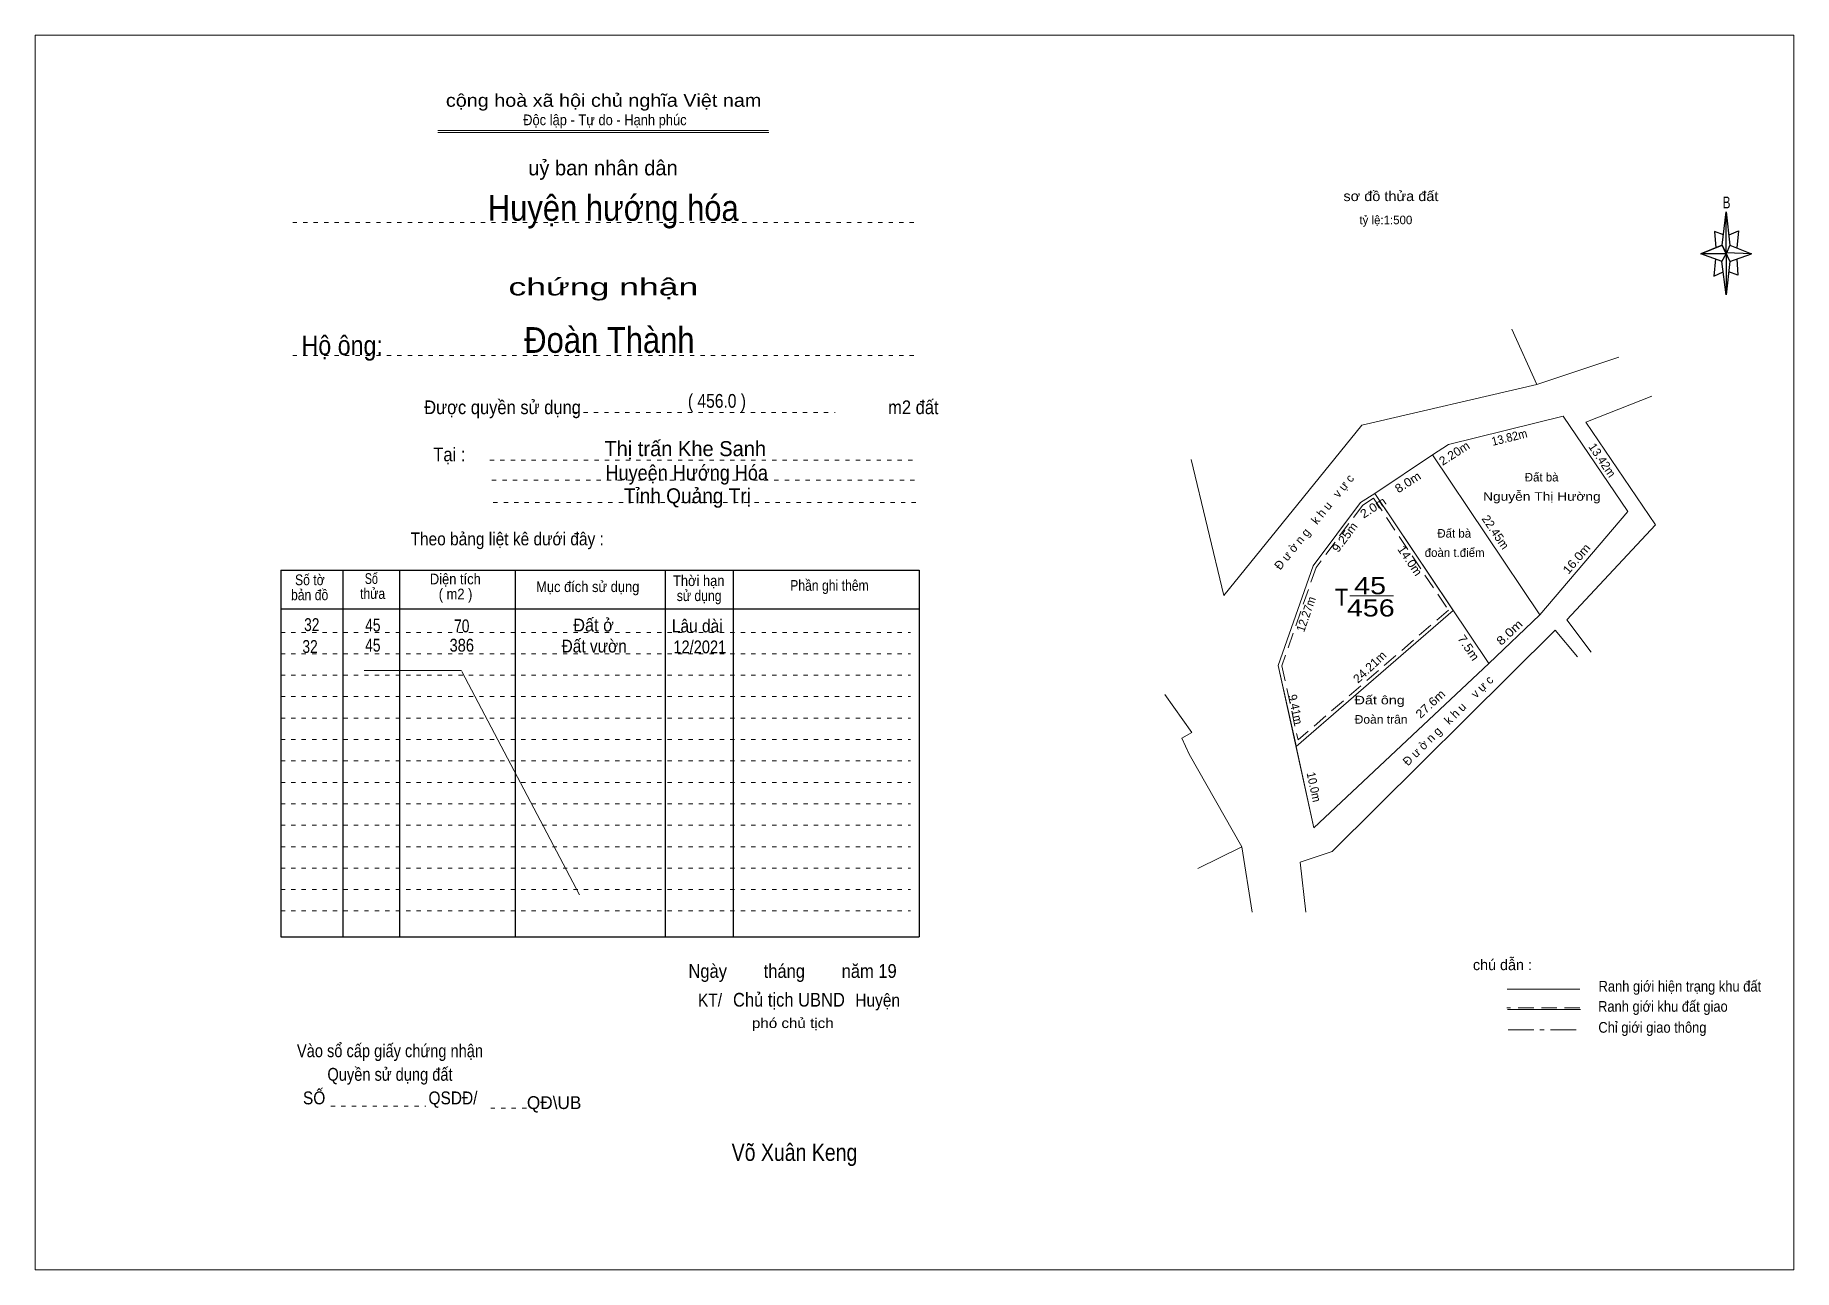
# Model space of a CAD drawing. Header units: centimetres. Extents: x -0.5 to 40.5, y 0 to 28.8.
import ezdxf
from ezdxf.enums import TextEntityAlignment as Align

# ---------------------------------------------------------------- set-up
doc = ezdxf.new("R2010")
doc.units = ezdxf.units.CM
doc.header["$LTSCALE"] = 0.12
for name, pattern in [('DOT_DASHED', [7.7, 5, -1.2, 0.3, -1.2]), ('DOTTED', [1.5, 0.3, -1.2]), ('MEDIUM_DASHED', [4.5, 3, -1.5])]:
    doc.linetypes.add(name, pattern=pattern)
for name, color, linetype, lineweight in [('1', 7, 'DOTTED', 13), ('34', 7, 'Continuous', 13), ('50', 7, 'Continuous', 13)]:
    doc.layers.add(name, color=color, linetype=linetype, lineweight=lineweight)

msp = doc.modelspace()

# ---------------------------------------------------------------- linework, layer by layer
at = {"layer": '1', "linetype": 'Continuous'}
for p, q in [((8.91, 26.55), (16.62, 26.55)), ((8.91, 26.5), (16.63, 26.5)), ((32.6, 15.35), (28.94, 12.18))]:
    msp.add_line(p, q, dxfattribs=at)
at = {"layer": '1'}
for p, q in [((5.52, 24.4), (20.02, 24.4)), ((5.52, 21.3), (20.02, 21.3)), ((12.06, 19.97), (18.18, 19.97)), ((10.12, 18.86), (20.06, 18.86)), ((10.17, 18.39), (20.11, 18.39)), ((10.2, 17.87), (20.14, 17.87)), ((5.24, 14.84), (19.94, 14.84)), ((5.24, 14.34), (19.94, 14.34)), ((5.24, 13.84), (19.94, 13.84)), ((5.24, 13.34), (19.94, 13.34)), ((5.24, 12.84), (19.94, 12.84)), ((5.24, 12.34), (19.94, 12.34)), ((5.24, 11.84), (19.94, 11.84)), ((5.24, 11.34), (19.94, 11.34)), ((5.24, 10.84), (19.94, 10.84)), ((5.24, 10.34), (19.94, 10.34)), ((5.24, 9.84), (19.94, 9.84)), ((5.24, 9.34), (19.94, 9.34)), ((5.24, 8.84), (19.94, 8.84)), ((5.24, 8.34), (19.94, 8.34)), ((6.41, 3.79), (8.63, 3.79)), ((10.14, 3.74), (11.2, 3.74))]:
    msp.add_line(p, q, dxfattribs=at)
at = {"layer": '1', "linetype": 'MEDIUM_DASHED'}
msp.add_line((30.49, 17.81), (30.74, 17.97), dxfattribs=at)
at = {"layer": '1', "linetype": 'Continuous', "lineweight": 25}
for p, q in [((5.24, 16.29), (20.14, 16.29)), ((5.24, 16.29), (5.24, 7.74)), ((6.69, 16.29), (6.69, 7.74)), ((8.01, 16.29), (8.01, 7.74)), ((10.71, 16.29), (10.71, 7.74)), ((14.21, 16.29), (14.21, 7.74)), ((15.8, 16.29), (15.8, 7.74)), ((20.14, 16.29), (20.14, 7.74)), ((5.24, 15.39), (20.14, 15.39)), ((5.24, 7.74), (20.14, 7.74))]:
    msp.add_line(p, q, dxfattribs=at)
at = {"layer": '1', "linetype": 'Continuous'}
msp.add_lwpolyline([(-0.49, -0.03), (40.55, -0.03), (40.55, 28.77), (-0.49, 28.77)], close=True, dxfattribs=at)
for points in [[(28.52, 14.07), (29.33, 16.39), (30.44, 17.87), (30.77, 18.08), (32.6, 15.35), (28.94, 12.18)], [(28.93, 12.23), (28.52, 14.07), (29.33, 16.39), (30.44, 17.87), (30.77, 18.08), (33.43, 14.11)], [(28.52, 14.07), (29.35, 10.28), (28.52, 14.07)]]:
    msp.add_lwpolyline(points, dxfattribs=at)
at = {"layer": '1', "linetype": 'MEDIUM_DASHED'}
msp.add_lwpolyline([(30.74, 17.97), (32.49, 15.36), (28.98, 12.33)], dxfattribs=at)
at = {"layer": '34', "lineweight": 25}
for p, q in [((38.88, 23.87), (38.97, 24.65)), ((39.06, 23.87), (39.56, 23.67)), ((38.88, 23.49), (38.38, 23.67)), ((39.06, 23.49), (38.97, 22.71)), ((39.22, 23.55), (39.24, 23.17)), ((39.24, 23.17), (39.03, 23.25))]:
    msp.add_line(p, q, dxfattribs=at)
at = {"layer": '34'}
for p, q in [((34.55, 20.62), (33.97, 21.91)), ((36.47, 21.26), (34.55, 20.62)), ((30.19, 15.69), (31.21, 15.69)), ((32.6, 15.35), (28.94, 12.18)), ((29.78, 9.73), (34.98, 14.89)), ((35.5, 14.27), (34.98, 14.89)), ((26.64, 9.33), (27.67, 9.84)), ((27.91, 8.31), (27.67, 9.84)), ((35.56, 6.52), (33.86, 6.52)), ((35.57, 6.04), (33.87, 6.04))]:
    msp.add_line(p, q, dxfattribs=at)
at = {"layer": '34', "linetype": 'MEDIUM_DASHED'}
for p, q in [((30.49, 17.81), (29.4, 16.35)), ((29.4, 16.35), (28.6, 14.06)), ((28.6, 14.06), (28.98, 12.33)), ((35.56, 6.08), (33.85, 6.08))]:
    msp.add_line(p, q, dxfattribs=at)
at = {"layer": '34', "linetype": 'DOT_DASHED'}
msp.add_line((33.88, 5.57), (35.59, 5.57), dxfattribs=at)
at = {"layer": '34', "lineweight": 25}
for points in [[(38.97, 24.65), (39.06, 23.87), (38.97, 23.67)], [(38.97, 23.67), (38.38, 23.67), (38.88, 23.87), (39.06, 23.49), (39.56, 23.67), (38.97, 23.69)], [(38.97, 23.67), (38.97, 22.71), (38.87, 23.49)]]:
    msp.add_lwpolyline(points, close=True, dxfattribs=at)
for points in [[(38.97, 23.67), (38.88, 23.87), (38.38, 23.67)], [(38.91, 24.11), (38.7, 24.19), (38.73, 23.81)], [(39.04, 24.11), (39.26, 24.21), (39.22, 23.81)], [(38.72, 23.55), (38.68, 23.15), (38.9, 23.25)], [(38.97, 23.67), (39.06, 23.49), (39.56, 23.67)]]:
    msp.add_lwpolyline(points, dxfattribs=at)
at = {"layer": '34'}
for points in [[(34.55, 20.62), (30.47, 19.67), (27.25, 15.7), (26.49, 18.87)], [(35.82, 14.38), (35.25, 15.13), (37.32, 17.35), (35.7, 19.74), (37.24, 20.35)], [(34.62, 15.25), (36.68, 17.66), (35.17, 19.88), (32.49, 19.22), (32.12, 18.98), (30.77, 18.08)], [(32.49, 19.22), (35.17, 19.88), (36.68, 17.66), (34.62, 15.25)], [(32.49, 19.22), (35.17, 19.88), (32.49, 19.22)], [(30.44, 17.87), (29.33, 16.39), (28.52, 14.07), (28.94, 12.18), (29.35, 10.28), (33.43, 14.11)], [(27.67, 9.84), (26.44, 12), (26.27, 12.37), (26.5, 12.5), (25.87, 13.39)], [(29.16, 8.31), (29.03, 9.48), (29.78, 9.73)]]:
    msp.add_lwpolyline(points, dxfattribs=at)
msp.add_lwpolyline([(32.12, 18.98), (34.62, 15.25), (33.43, 14.11), (30.77, 18.08)], close=True, dxfattribs=at)
at = {"layer": '50'}
for p, q in [((7.19, 13.95), (9.46, 13.95)), ((9.47, 13.93), (12.21, 8.72))]:
    msp.add_line(p, q, dxfattribs=at)

# ---------------------------------------------------------------- texts
at = {"layer": '1'}
for s, height, width, p in [('cộng hoà xã hội chủ nghĩa Việt nam', 0.3, 1.15, (12.775, 27.1)), ('Độc lập - Tự do - Hạnh phúc', 0.25, 0.9, (12.805, 26.67)), ('chứng nhận', 0.4, 1.55, (12.77, 22.7)), ('Được quyền sử dụng                                                                   m2 đất', 0.32, 0.9, (14.59, 19.93)), ('Tại :', 0.32, 0.9, (9.175, 18.83)), ('Theo bảng liệt kê dưới đây :', 0.3, 0.9, (10.525, 16.87)), ('Số tờ', 0.25, 0.85, (5.92, 15.94)), ('Số ', 0.25, 0.75, (7.39, 15.97)), ('Diện tích', 0.25, 0.9, (9.315, 15.96)), ('Mục đích sử dụng', 0.25, 0.9, (12.405, 15.78)), ('Thời hạn', 0.25, 0.9, (14.995, 15.92)), ('Phần ghi thêm', 0.25, 0.85, (18.045, 15.81)), ('bản đồ', 0.25, 0.85, (5.915, 15.59)), ('thửa', 0.25, 0.85, (7.385, 15.62)), ('( m2 )', 0.25, 0.9, (9.32, 15.61)), ('sử dụng', 0.25, 0.85, (15.005, 15.57)), ('Ngày        tháng        năm 19', 0.32, 0.9, (17.185, 6.78)), ('Chủ tịch UBND', 0.32, 0.9, (17.1, 6.11)), ('Vào sổ cấp giấy chứng nhận', 0.3, 0.85, (7.79, 4.93)), ('Quyền sử dụng đất', 0.3, 0.85, (7.79, 4.38)), ('SỐ                        QSDĐ/', 0.3, 0.9, (7.795, 3.83))]:
    msp.add_text(s, height=height, dxfattribs=dict(at, width=width)).set_placement(p, align=Align.CENTER)
msp.add_text('uỷ ban nhân dân', height=0.35, dxfattribs=at).set_placement((12.76, 25.5), align=Align.CENTER)
at = {"layer": '34'}
for s, height, width, p in [('Huyện hướng hóa', 0.6, 0.9, (13, 24.44)), ('sơ đồ thửa đất ', 0.23, 1.1, (31.195, 24.9)), ('B', 0.2756, 0.75, (38.98, 24.73)), ('Hộ ông:', 0.45, 0.9, (6.675, 21.31)), ('Đoàn Thành', 0.6, 0.9, (12.91, 21.36)), ('( 456.0 )', 0.32, 0.85, (15.42, 20.08)), ('Huyeện Hướng Hóa', 0.35, 0.9, (14.715, 18.39)), ('Tỉnh Quảng Trị', 0.35, 0.95, (14.73, 17.85)), ('Nguyễn Thị Hường', 0.2, 1.2, (34.67, 17.91)), ('Đất ở', 0.3, 0.95, (12.54, 14.86)), ('32', 0.3, 0.8, (5.965, 14.87)), ('45', 0.3, 0.8, (7.39, 14.86)), ('70', 0.3, 0.8, (9.465, 14.84)), ('Lâu dài', 0.3, 0.9, (14.96, 14.84)), ('32', 0.3, 0.8, (5.925, 14.36)), ('45', 0.3, 0.8, (7.39, 14.39)), ('386', 0.3, 0.85, (9.465, 14.39)), ('Đất vườn', 0.3, 0.9, (12.555, 14.37)), ('12/2021', 0.3, 0.85, (15.02, 14.35)), ('Đất ông', 0.2, 1.25, (30.885, 13.16)), (' Đoàn trân', 0.2, 1.05, (30.88, 12.71)), ('Ranh giới hiện trạng khu đất', 0.25, 0.9, (37.89, 6.46)), ('Ranh giới khu đất giao', 0.25, 0.9, (37.495, 5.99)), ('Chỉ giới giao thông', 0.25, 0.9, (37.25, 5.5))]:
    msp.add_text(s, height=height, dxfattribs=dict(at, width=width)).set_placement(p, align=Align.CENTER)
for s, height, p in [('tỷ lệ:1:500', 0.2, (31.03, 24.36)), ('Thị trấn Khe Sanh', 0.35, (14.68, 18.95)), ('Đất bà', 0.2, (34.665, 18.36)), ('Đất bà', 0.2, (32.625, 17.05)), ('đoàn t.điểm', 0.2, (32.635, 16.6)), ('chú dẫn :', 0.25, (33.75, 6.96))]:
    msp.add_text(s, height=height, dxfattribs=at).set_placement(p, align=Align.CENTER)
for s, height, rotation, width, p in [('13.82m', 0.2, 13.986, 0.95, (33.9358, 19.2911)), ('2.20m', 0.2, 32.687, 1.05, (32.681, 18.9324)), ('8.0m', 0.2, 32.687, 1.1, (31.596, 18.2571)), ('2.0m', 0.2, 32.687, 1.1, (30.786, 17.6671)), ('9.25m', 0.2, 53.13, 1.05, (30.15, 17)), ('14.0m', 0.2, 304.069, 1.05, (31.5091, 16.456)), ('16.0m', 0.2, 49.497, 1.1, (35.5548, 16.4901)), ('12.27m', 0.1998, 70.723, 0.95, (29.2606, 15.232)), ('7.5m', 0.2, 304.069, 1.1, (32.8753, 14.426)), ('8.0m', 0.2, 43.136, 1.2, (33.9816, 14.7651)), ('24.21m', 0.2, 43.136, 1.05, (30.7216, 13.9595)), ('9.41m', 0.2, 282.346, 0.95, (28.8241, 13.0214)), ('27.6m', 0.2, 43.136, 1.1, (32.1366, 13.0973)), ('10.0m', 0.2, 282.346, 0.95, (29.2541, 11.2114))]:
    msp.add_text(s, height=height, rotation=rotation, dxfattribs=dict(at, width=width)).set_placement(p, align=Align.CENTER)
for s, height, rotation, p in [('13.42m', 0.1999, 304.069, (35.9963, 18.801)), ('Đ ư ờ n g   k h u   v ự c', 0.1999, 50.955, (29.4336, 17.352)), ('22.45m', 0.1998, 304.069, (33.5063, 17.121)), ('Đ ư ờ n g   k h u    v ự c', 0.1999, 44.779, (32.5496, 12.7104))]:
    msp.add_text(s, height=height, rotation=rotation, dxfattribs=at).set_placement(p, align=Align.CENTER)
for s, width, p in [('45', 1.25, (30.29, 15.73)), ('T', 0.95, (29.84, 15.46)), ('456', 1.25, (30.12, 15.21))]:
    msp.add_text(s, height=0.4, dxfattribs=dict(at, width=width)).set_placement(p)
at = {"layer": '50'}
for s, height, width, p in [('KT/                               Huyện ', 0.3, 0.9, (17.385, 6.11)), ('phó chủ tịch', 0.23, 1.15, (17.19, 5.61)), ('Võ Xuân Keng', 0.4, 0.85, (17.23, 2.51))]:
    msp.add_text(s, height=height, dxfattribs=dict(at, width=width)).set_placement(p, align=Align.CENTER)
msp.add_text('QĐ\\UB', height=0.3, dxfattribs=at).set_placement((11.62, 3.72), align=Align.CENTER)

doc.saveas('drawing.dxf')
